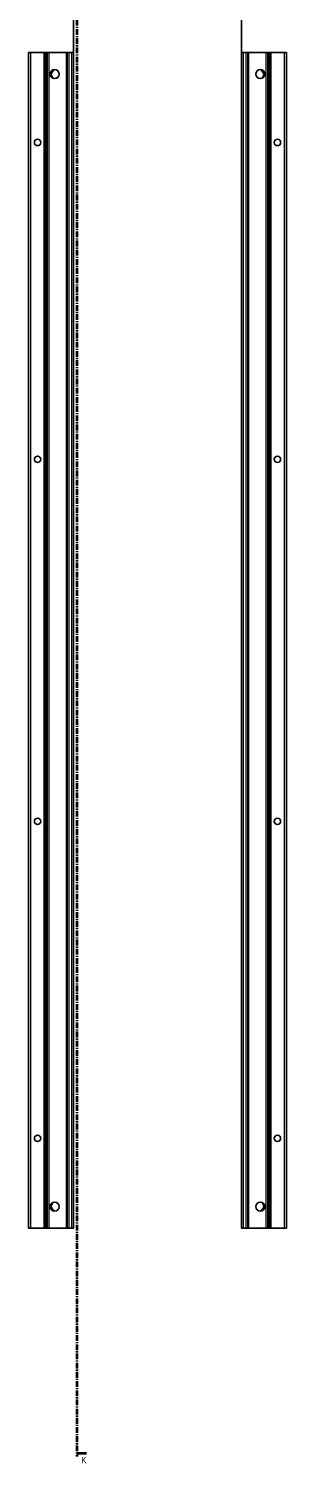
# Model space of a CAD drawing. Header units: millimetres. Extents: x -199 to 2881, y -1547 to 1507.
# Drawn here: x 1278 to 1564, y -1111 to 473 of the extents above; entities that cross this region are included whole.
import ezdxf

# ---------------------------------------------------------------- set-up
doc = ezdxf.new("R2010")
doc.units = ezdxf.units.MM
doc.linetypes.add('CENTER', pattern=[10.16, 6.35, -1.27, 1.27, -1.27])
doc.layers.add('FORMAT', color=7, linetype='Continuous')
doc.styles.add('SLDTEXTSTYLE0', font='TXT', dxfattribs={"width": 0.75})
doc.dimstyles.new('SLDDIMSTYLE0', dxfattribs={"dimtxt": 20, "dimasz": 10, "dimexe": 0, "dimexo": 0.0625, "dimgap": 5, "dimtad": 2, "dimdec": 1, "dimrnd": 1e-09, "dimzin": 12, "dimdsep": 46, "dimtxsty": 'SLDTEXTSTYLE0', "dimsah": 1, "dimcen": 0.09, "dimadec": 0, "dimazin": 3, "dimtfac": 1, "dimtofl": 0, "dimtmove": 0, "dimatfit": 3, "dimfxl": 0, "dimfrac": 2, "dimtolj": 1, "dimtzin": 12, "dimarcsym": 0})

# ---------------------------------------------------------------- blocks, each defined once
blk = doc.blocks.new('_D_4')
at = {"layer": 'FORMAT'}
for p, q in [((1328, 447.2), (1328, 646)), ((1328, 645), (1514, 645)), ((1514, 447.2), (1514, 646))]:
    blk.add_line(p, q, dxfattribs=at)
for points in [[(1328, 645), (1338, 643.5), (1338, 646.5)], [(1514, 645), (1504, 646.5), (1504, 643.5)]]:
    blk.add_solid(points, dxfattribs=at)
at = {"layer": 'FORMAT', "insert": (1398.8, 670.8), "char_height": 20, "attachment_point": 1, "style": 'SLDTEXTSTYLE0'}
blk.add_mtext('186', dxfattribs=at)

msp = doc.modelspace()

# ---------------------------------------------------------------- linework, layer by layer
at = {"color": 7, "linetype": 'CENTER', "lineweight": 35}
msp.add_line((1331.74, 1499.09), (1331.74, -1103.67), dxfattribs=at)
at = {"color": 7, "linetype": 'Continuous', "lineweight": 25}
for p, q in [((1278.31, -851.79), (1278.31, 447.21)), ((1278.31, 447.21), (1280.31, 447.21)), ((1280.31, 447.21), (1295.66, 447.21)), ((1295.66, 447.21), (1296.31, 447.21)), ((1296.31, 423.46), (1296.31, 447.21)), ((1296.31, 447.21), (1296.89, 447.21)), ((1296.89, 447.21), (1298.1, 447.21)), ((1298.1, 447.21), (1298.1, -851.79)), ((1298.1, 447.21), (1298.13, 447.21)), ((1298.13, 447.21), (1298.13, -851.79)), ((1298.13, 447.21), (1299.34, 447.21)), ((1299.34, 447.21), (1300.76, 447.21)), ((1300.76, 447.21), (1320.16, 447.21)), ((1320.16, 447.21), (1320.81, 447.21)), ((1320.81, -851.79), (1320.81, 447.21)), ((1320.81, 447.21), (1322.81, 447.21)), ((1322.81, 447.21), (1326.01, 447.21)), ((1326.01, 447.21), (1328.01, 447.21)), ((1328.01, 447.21), (1328.01, -851.79)), ((1514.01, -851.79), (1514.01, 447.21)), ((1514.01, 447.21), (1516.01, 447.21)), ((1519.21, 447.21), (1516.01, 447.21)), ((1519.21, 447.21), (1521.21, 447.21)), ((1521.21, 447.21), (1521.21, -851.79)), ((1521.21, 447.21), (1521.86, 447.21)), ((1541.26, 447.21), (1521.86, 447.21)), ((1541.26, 447.21), (1542.67, 447.21)), ((1543.88, 447.21), (1542.67, 447.21)), ((1543.88, -851.79), (1543.88, 447.21)), ((1543.92, 447.21), (1543.88, 447.21)), ((1543.92, -851.79), (1543.92, 447.21)), ((1545.12, 447.21), (1543.92, 447.21)), ((1545.12, 447.21), (1545.71, 447.21)), ((1545.71, 447.21), (1545.71, 423.46)), ((1545.71, 447.21), (1546.36, 447.21)), ((1561.71, 447.21), (1546.36, 447.21)), ((1561.71, 447.21), (1563.71, 447.21)), ((1563.71, 447.21), (1563.71, -851.79)), ((1306.36, 427.73), (1306.36, 428.14)), ((1535.66, 428.14), (1535.66, 427.73)), ((1296.37, 423.35), (1296.31, 423.46)), ((1296.31, 423.46), (1296.31, 421.96)), ((1296.31, 421.96), (1296.37, 422.06)), ((1296.31, 373.46), (1296.31, 421.96)), ((1296.37, 422.06), (1296.37, 423.35)), ((1545.71, 423.46), (1545.65, 423.35)), ((1545.65, 423.35), (1545.65, 422.06)), ((1545.65, 422.06), (1545.71, 421.96)), ((1545.71, 421.96), (1545.71, 423.46)), ((1545.71, 421.96), (1545.71, 373.46)), ((1296.37, 373.35), (1296.31, 373.46)), ((1296.31, 373.46), (1296.31, 371.96)), ((1296.31, 371.96), (1296.37, 372.06)), ((1296.31, 323.46), (1296.31, 371.96)), ((1296.37, 372.06), (1296.37, 373.35)), ((1545.71, 373.46), (1545.65, 373.35)), ((1545.65, 373.35), (1545.65, 372.06)), ((1545.65, 372.06), (1545.71, 371.96)), ((1545.71, 371.96), (1545.71, 373.46)), ((1545.71, 371.96), (1545.71, 323.46)), ((1296.37, 323.35), (1296.31, 323.46)), ((1296.31, 323.46), (1296.31, 321.96)), ((1296.31, 321.96), (1296.37, 322.06)), ((1296.31, 273.46), (1296.31, 321.96)), ((1296.37, 322.06), (1296.37, 323.35)), ((1545.71, 323.46), (1545.65, 323.35)), ((1545.65, 323.35), (1545.65, 322.06)), ((1545.65, 322.06), (1545.71, 321.96)), ((1545.71, 321.96), (1545.71, 323.46)), ((1545.71, 321.96), (1545.71, 273.46)), ((1296.37, 273.35), (1296.31, 273.46)), ((1296.31, 273.46), (1296.31, 271.96)), ((1296.31, 271.96), (1296.37, 272.06)), ((1296.31, 223.46), (1296.31, 271.96)), ((1296.37, 272.06), (1296.37, 273.35)), ((1545.71, 273.46), (1545.65, 273.35)), ((1545.65, 273.35), (1545.65, 272.06)), ((1545.65, 272.06), (1545.71, 271.96)), ((1545.71, 271.96), (1545.71, 273.46)), ((1545.71, 271.96), (1545.71, 223.46)), ((1296.37, 223.35), (1296.31, 223.46)), ((1296.31, 223.46), (1296.31, 221.96)), ((1296.31, 221.96), (1296.37, 222.06)), ((1296.31, 173.46), (1296.31, 221.96)), ((1296.37, 222.06), (1296.37, 223.35)), ((1545.71, 223.46), (1545.65, 223.35)), ((1545.65, 223.35), (1545.65, 222.06)), ((1545.65, 222.06), (1545.71, 221.96)), ((1545.71, 221.96), (1545.71, 223.46)), ((1545.71, 221.96), (1545.71, 173.46)), ((1296.37, 173.35), (1296.31, 173.46)), ((1296.31, 173.46), (1296.31, 171.96)), ((1296.31, 171.96), (1296.37, 172.06)), ((1296.31, 123.46), (1296.31, 171.96)), ((1296.37, 172.06), (1296.37, 173.35)), ((1545.71, 173.46), (1545.65, 173.35)), ((1545.65, 173.35), (1545.65, 172.06)), ((1545.65, 172.06), (1545.71, 171.96)), ((1545.71, 171.96), (1545.71, 173.46)), ((1545.71, 171.96), (1545.71, 123.46)), ((1296.37, 123.35), (1296.31, 123.46)), ((1296.31, 123.46), (1296.31, 121.96)), ((1296.31, 121.96), (1296.37, 122.06)), ((1296.31, 73.46), (1296.31, 121.96)), ((1296.37, 122.06), (1296.37, 123.35)), ((1545.71, 123.46), (1545.65, 123.35)), ((1545.65, 123.35), (1545.65, 122.06)), ((1545.65, 122.06), (1545.71, 121.96)), ((1545.71, 121.96), (1545.71, 123.46)), ((1545.71, 121.96), (1545.71, 73.46)), ((1296.37, 73.35), (1296.31, 73.46)), ((1296.31, 73.46), (1296.31, 71.96)), ((1296.31, 71.96), (1296.37, 72.06)), ((1296.31, 23.46), (1296.31, 71.96)), ((1296.37, 72.06), (1296.37, 73.35)), ((1545.71, 73.46), (1545.65, 73.35)), ((1545.65, 73.35), (1545.65, 72.06)), ((1545.65, 72.06), (1545.71, 71.96)), ((1545.71, 71.96), (1545.71, 73.46)), ((1545.71, 71.96), (1545.71, 23.46)), ((1296.37, 23.35), (1296.31, 23.46)), ((1296.31, 23.46), (1296.31, 21.96)), ((1296.31, 21.96), (1296.37, 22.06)), ((1296.31, -26.54), (1296.31, 21.96)), ((1296.37, 22.06), (1296.37, 23.35)), ((1545.71, 23.46), (1545.65, 23.35)), ((1545.65, 23.35), (1545.65, 22.06)), ((1545.65, 22.06), (1545.71, 21.96)), ((1545.71, 21.96), (1545.71, 23.46)), ((1545.71, 21.96), (1545.71, -26.54)), ((1296.37, -26.65), (1296.31, -26.54)), ((1296.31, -26.54), (1296.31, -28.04)), ((1296.31, -28.04), (1296.37, -27.94)), ((1296.31, -76.54), (1296.31, -28.04)), ((1296.37, -27.94), (1296.37, -26.65)), ((1545.71, -26.54), (1545.65, -26.65)), ((1545.65, -26.65), (1545.65, -27.94)), ((1545.65, -27.94), (1545.71, -28.04)), ((1545.71, -28.04), (1545.71, -26.54)), ((1545.71, -28.04), (1545.71, -76.54)), ((1296.37, -76.65), (1296.31, -76.54)), ((1296.31, -76.54), (1296.31, -78.04)), ((1296.31, -78.04), (1296.37, -77.94)), ((1296.31, -126.54), (1296.31, -78.04)), ((1296.37, -77.94), (1296.37, -76.65)), ((1545.71, -76.54), (1545.65, -76.65)), ((1545.65, -76.65), (1545.65, -77.94)), ((1545.65, -77.94), (1545.71, -78.04)), ((1545.71, -78.04), (1545.71, -76.54)), ((1545.71, -78.04), (1545.71, -126.54)), ((1296.37, -126.65), (1296.31, -126.54)), ((1296.31, -126.54), (1296.31, -128.04)), ((1296.37, -127.94), (1296.37, -126.65)), ((1545.71, -126.54), (1545.65, -126.65)), ((1545.65, -126.65), (1545.65, -127.94)), ((1545.71, -128.04), (1545.71, -126.54)), ((1296.31, -128.04), (1296.37, -127.94)), ((1296.31, -176.54), (1296.31, -128.04)), ((1545.65, -127.94), (1545.71, -128.04)), ((1545.71, -128.04), (1545.71, -176.54)), ((1296.37, -176.65), (1296.31, -176.54)), ((1296.31, -176.54), (1296.31, -178.04)), ((1296.31, -178.04), (1296.37, -177.94)), ((1296.31, -226.54), (1296.31, -178.04)), ((1296.37, -177.94), (1296.37, -176.65)), ((1545.71, -176.54), (1545.65, -176.65)), ((1545.65, -176.65), (1545.65, -177.94)), ((1545.65, -177.94), (1545.71, -178.04)), ((1545.71, -178.04), (1545.71, -176.54)), ((1545.71, -178.04), (1545.71, -226.54)), ((1296.37, -226.65), (1296.31, -226.54)), ((1296.31, -226.54), (1296.31, -228.04)), ((1296.31, -228.04), (1296.37, -227.94)), ((1296.31, -276.54), (1296.31, -228.04)), ((1296.37, -227.94), (1296.37, -226.65)), ((1545.71, -226.54), (1545.65, -226.65)), ((1545.65, -226.65), (1545.65, -227.94)), ((1545.65, -227.94), (1545.71, -228.04)), ((1545.71, -228.04), (1545.71, -226.54)), ((1545.71, -228.04), (1545.71, -276.54)), ((1296.37, -276.65), (1296.31, -276.54)), ((1296.31, -276.54), (1296.31, -278.04)), ((1296.31, -278.04), (1296.37, -277.94)), ((1296.31, -326.54), (1296.31, -278.04)), ((1296.37, -277.94), (1296.37, -276.65)), ((1545.71, -276.54), (1545.65, -276.65)), ((1545.65, -276.65), (1545.65, -277.94)), ((1545.65, -277.94), (1545.71, -278.04)), ((1545.71, -278.04), (1545.71, -276.54)), ((1545.71, -278.04), (1545.71, -326.54)), ((1296.37, -326.65), (1296.31, -326.54)), ((1296.31, -326.54), (1296.31, -328.04)), ((1296.31, -328.04), (1296.37, -327.94)), ((1296.31, -376.54), (1296.31, -328.04)), ((1296.37, -327.94), (1296.37, -326.65)), ((1545.71, -326.54), (1545.65, -326.65)), ((1545.65, -326.65), (1545.65, -327.94)), ((1545.65, -327.94), (1545.71, -328.04)), ((1545.71, -328.04), (1545.71, -326.54)), ((1545.71, -328.04), (1545.71, -376.54)), ((1296.37, -376.65), (1296.31, -376.54)), ((1296.31, -376.54), (1296.31, -378.04)), ((1296.31, -378.04), (1296.37, -377.94)), ((1296.31, -426.54), (1296.31, -378.04)), ((1296.37, -377.94), (1296.37, -376.65)), ((1545.71, -376.54), (1545.65, -376.65)), ((1545.65, -376.65), (1545.65, -377.94)), ((1545.65, -377.94), (1545.71, -378.04)), ((1545.71, -378.04), (1545.71, -376.54)), ((1545.71, -378.04), (1545.71, -426.54)), ((1296.37, -426.65), (1296.31, -426.54)), ((1296.31, -426.54), (1296.31, -428.04)), ((1296.37, -427.94), (1296.37, -426.65)), ((1545.71, -426.54), (1545.65, -426.65)), ((1545.65, -426.65), (1545.65, -427.94)), ((1545.71, -428.04), (1545.71, -426.54)), ((1296.31, -428.04), (1296.37, -427.94)), ((1296.31, -476.54), (1296.31, -428.04)), ((1545.65, -427.94), (1545.71, -428.04)), ((1545.71, -428.04), (1545.71, -476.54)), ((1296.37, -476.65), (1296.31, -476.54)), ((1296.31, -476.54), (1296.31, -478.04)), ((1296.31, -478.04), (1296.37, -477.94)), ((1296.31, -526.54), (1296.31, -478.04)), ((1296.37, -477.94), (1296.37, -476.65)), ((1545.71, -476.54), (1545.65, -476.65)), ((1545.65, -476.65), (1545.65, -477.94)), ((1545.65, -477.94), (1545.71, -478.04)), ((1545.71, -478.04), (1545.71, -476.54)), ((1545.71, -478.04), (1545.71, -526.54)), ((1296.37, -526.65), (1296.31, -526.54)), ((1296.31, -526.54), (1296.31, -528.04)), ((1296.31, -528.04), (1296.37, -527.94)), ((1296.31, -576.54), (1296.31, -528.04)), ((1296.37, -527.94), (1296.37, -526.65)), ((1545.71, -526.54), (1545.65, -526.65)), ((1545.65, -526.65), (1545.65, -527.94)), ((1545.65, -527.94), (1545.71, -528.04)), ((1545.71, -528.04), (1545.71, -526.54)), ((1545.71, -528.04), (1545.71, -576.54)), ((1296.37, -576.65), (1296.31, -576.54)), ((1296.31, -576.54), (1296.31, -578.04)), ((1296.31, -578.04), (1296.37, -577.94)), ((1296.31, -626.54), (1296.31, -578.04)), ((1296.37, -577.94), (1296.37, -576.65)), ((1545.71, -576.54), (1545.65, -576.65)), ((1545.65, -576.65), (1545.65, -577.94)), ((1545.65, -577.94), (1545.71, -578.04)), ((1545.71, -578.04), (1545.71, -576.54)), ((1545.71, -578.04), (1545.71, -626.54)), ((1296.37, -626.65), (1296.31, -626.54)), ((1296.31, -626.54), (1296.31, -628.04)), ((1296.31, -628.04), (1296.37, -627.94)), ((1296.31, -676.54), (1296.31, -628.04)), ((1296.37, -627.94), (1296.37, -626.65)), ((1545.71, -626.54), (1545.65, -626.65)), ((1545.65, -626.65), (1545.65, -627.94)), ((1545.65, -627.94), (1545.71, -628.04)), ((1545.71, -628.04), (1545.71, -626.54)), ((1545.71, -628.04), (1545.71, -676.54)), ((1296.37, -676.65), (1296.31, -676.54)), ((1296.31, -676.54), (1296.31, -678.04)), ((1296.31, -678.04), (1296.37, -677.94)), ((1296.31, -726.54), (1296.31, -678.04)), ((1296.37, -677.94), (1296.37, -676.65)), ((1545.71, -676.54), (1545.65, -676.65)), ((1545.65, -676.65), (1545.65, -677.94)), ((1545.65, -677.94), (1545.71, -678.04)), ((1545.71, -678.04), (1545.71, -676.54)), ((1545.71, -678.04), (1545.71, -726.54)), ((1296.37, -726.65), (1296.31, -726.54)), ((1296.31, -726.54), (1296.31, -728.04)), ((1296.31, -728.04), (1296.37, -727.94)), ((1296.31, -776.54), (1296.31, -728.04)), ((1296.37, -727.94), (1296.37, -726.65)), ((1545.71, -726.54), (1545.65, -726.65)), ((1545.65, -726.65), (1545.65, -727.94)), ((1545.65, -727.94), (1545.71, -728.04)), ((1545.71, -728.04), (1545.71, -726.54)), ((1545.71, -728.04), (1545.71, -776.54)), ((1296.37, -776.65), (1296.31, -776.54)), ((1296.31, -776.54), (1296.31, -778.04)), ((1296.31, -778.04), (1296.37, -777.94)), ((1296.31, -826.54), (1296.31, -778.04)), ((1296.37, -777.94), (1296.37, -776.65)), ((1545.71, -776.54), (1545.65, -776.65)), ((1545.65, -776.65), (1545.65, -777.94)), ((1545.65, -777.94), (1545.71, -778.04)), ((1545.71, -778.04), (1545.71, -776.54)), ((1545.71, -778.04), (1545.71, -826.54)), ((1296.37, -826.65), (1296.31, -826.54)), ((1296.31, -826.54), (1296.31, -828.04)), ((1296.31, -828.04), (1296.37, -827.94)), ((1296.31, -851.79), (1296.31, -828.04)), ((1296.37, -827.94), (1296.37, -826.65)), ((1306.36, -832.73), (1306.36, -832.32)), ((1535.66, -832.32), (1535.66, -832.73)), ((1545.71, -826.54), (1545.65, -826.65)), ((1545.65, -826.65), (1545.65, -827.94)), ((1545.65, -827.94), (1545.71, -828.04)), ((1545.71, -828.04), (1545.71, -826.54)), ((1545.71, -828.04), (1545.71, -851.79)), ((1280.31, -851.79), (1278.31, -851.79)), ((1280.31, -851.79), (1295.66, -851.79)), ((1296.31, -851.79), (1295.66, -851.79)), ((1296.89, -851.79), (1296.31, -851.79)), ((1296.89, -851.79), (1298.1, -851.79)), ((1298.1, -851.79), (1298.13, -851.79)), ((1298.13, -851.79), (1299.34, -851.79)), ((1300.76, -851.79), (1299.34, -851.79)), ((1300.76, -851.79), (1320.16, -851.79)), ((1320.81, -851.79), (1320.16, -851.79)), ((1322.81, -851.79), (1320.81, -851.79)), ((1322.81, -851.79), (1326.01, -851.79)), ((1328.01, -851.79), (1326.01, -851.79)), ((1516.01, -851.79), (1514.01, -851.79)), ((1519.21, -851.79), (1516.01, -851.79)), ((1521.21, -851.79), (1519.21, -851.79)), ((1521.86, -851.79), (1521.21, -851.79)), ((1541.26, -851.79), (1521.86, -851.79)), ((1542.67, -851.79), (1541.26, -851.79)), ((1543.88, -851.79), (1542.67, -851.79)), ((1543.92, -851.79), (1543.88, -851.79)), ((1545.12, -851.79), (1543.92, -851.79)), ((1545.71, -851.79), (1545.12, -851.79)), ((1546.36, -851.79), (1545.71, -851.79)), ((1561.71, -851.79), (1546.36, -851.79)), ((1563.71, -851.79), (1561.71, -851.79))]:
    msp.add_line(p, q, dxfattribs=at)
at = {"color": 8, "linetype": 'Continuous', "lineweight": 18}
for p, q in [((1280.31, 447.21), (1280.31, -851.79)), ((1295.66, -851.79), (1295.66, 447.21)), ((1296.89, 447.21), (1296.89, -851.79)), ((1299.34, -851.79), (1299.34, 447.21)), ((1300.76, 447.21), (1300.76, -851.79)), ((1320.16, -851.79), (1320.16, 447.21)), ((1322.81, 447.21), (1322.81, -851.79)), ((1326.01, -851.79), (1326.01, 447.21)), ((1516.01, 447.21), (1516.01, -851.79)), ((1519.21, -851.79), (1519.21, 447.21)), ((1521.86, 447.21), (1521.86, -851.79)), ((1541.26, -851.79), (1541.26, 447.21)), ((1542.67, 447.21), (1542.67, -851.79)), ((1545.12, -851.79), (1545.12, 447.21)), ((1546.36, 447.21), (1546.36, -851.79)), ((1561.71, -851.79), (1561.71, 447.21))]:
    msp.add_line(p, q, dxfattribs=at)
at = {"color": 7, "linetype": 'Continuous', "lineweight": 35}
msp.add_line((1342.38, -1100.67), (1331.74, -1100.67), dxfattribs=at)
at = {"color": 7, "linetype": 'Continuous', "lineweight": 25}
for centre, radius in [((1307.16, 423.21), 5), ((1534.86, 423.21), 5), ((1288.21, 347.71), 3.5), ((1553.81, 347.71), 3.5), ((1288.21, -2.29), 3.5), ((1553.81, -2.29), 3.5), ((1288.21, -402.29), 3.5), ((1553.81, -402.29), 3.5), ((1288.21, -752.29), 3.5), ((1553.81, -752.29), 3.5), ((1307.16, -827.79), 5), ((1534.86, -827.79), 5)]:
    msp.add_circle(centre, radius, dxfattribs=at)
for centre, radius, start, end in [((1308.66, 422.71), 5.25, 119.14074, 233.81086), ((1305.86, 427.73), 0.5, 299.14074, 0), ((1536.16, 427.73), 0.5, 180, 240.85926), ((1533.36, 422.71), 5.25, 306.18914, 60.85926), ((1308.66, -827.29), 5.25, 126.18914, 240.85926), ((1533.36, -827.29), 5.25, 299.14074, 53.81088), ((1305.86, -832.32), 0.5, 0, 60.85926), ((1536.16, -832.32), 0.5, 119.14074, 180)]:
    msp.add_arc(centre, radius, start, end, dxfattribs=at)
at = {"color": 7, "linetype": 'Continuous', "lineweight": 35}
msp.add_solid([(1331.74, -1100.67), (1338.74, -1101.79), (1338.74, -1099.55)], dxfattribs=at)

# ---------------------------------------------------------------- texts
at = {"color": 7, "linetype": 'Continuous', "insert": (1336.91, -1104.36), "char_height": 7, "attachment_point": 1, "style": 'SLDTEXTSTYLE0'}
msp.add_mtext('K', dxfattribs=at)

# ---------------------------------------------------------------- dimensions: what is measured, and where the dimension line sits
at = {"layer": 'FORMAT'}
dim = msp.add_linear_dim(base=(1514.01, 645), p1=(1328.01, 447.21), p2=(1514.01, 447.21), angle=0, dimstyle='SLDDIMSTYLE0', dxfattribs=at)
dim.commit()
dim.dimension.update_dxf_attribs({"geometry": '_D_4', "text_midpoint": (1421.01, 645), "dimtype": 160})

doc.saveas('drawing.dxf')
